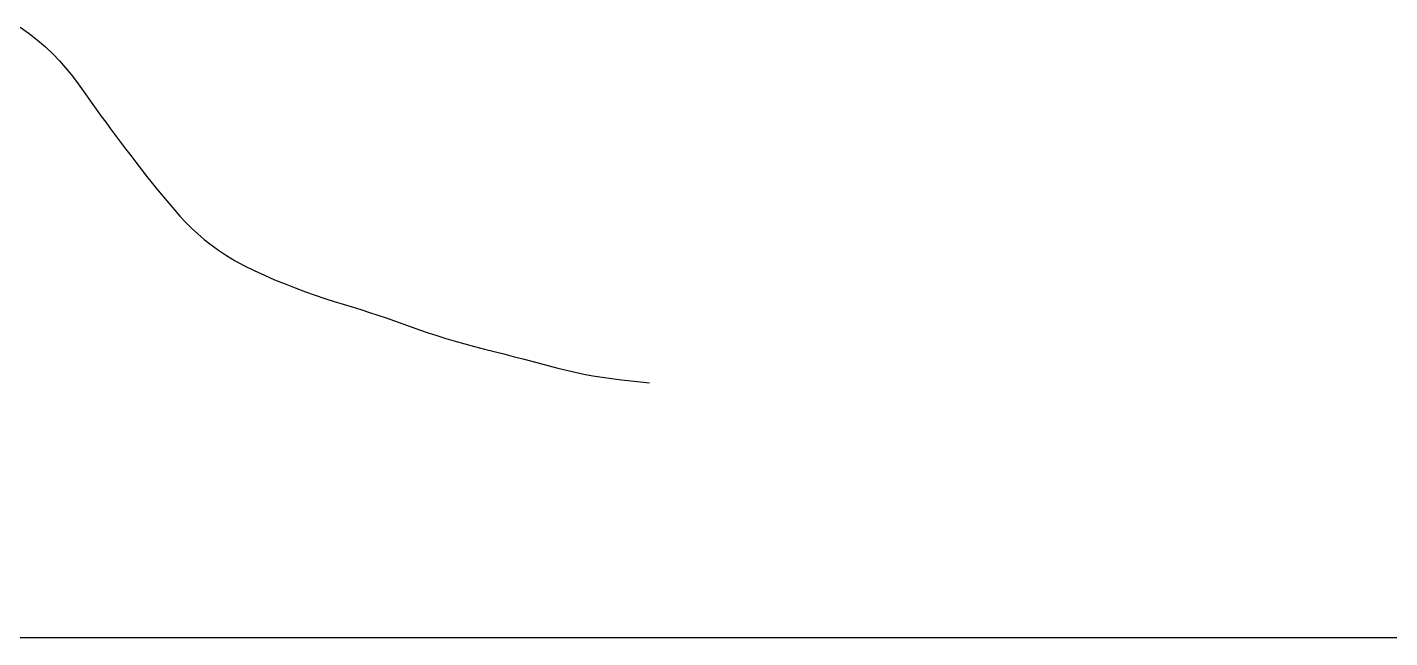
# Model space of a CAD drawing. Extents: x -51258 to 164715, y -112558 to 496610.
# Drawn here: x 113126 to 113874, y 9250 to 9585 of the extents above; entities that cross this region are included whole.
import ezdxf

# ---------------------------------------------------------------- set-up
doc = ezdxf.new("R2010")
doc.units = 0
doc.header["$LTSCALE"] = 1000
doc.layers.add('签名', color=7, linetype='Continuous', lineweight=13)

# ---------------------------------------------------------------- blocks, each defined once
blk = doc.blocks.new('RTGSREG')
blk.add_lwpolyline([(-11500, 3700), (-18500, 3700)])
blk = doc.blocks.new('罗毅签名')
at = {"layer": '签名', "color": 7, "lineweight": -3}
for p, q in [((10.001, -0.0839), (10.0188, -0.0967)), ((10.0188, -0.0967), (10.0357, -0.1099)), ((10.0357, -0.1099), (10.0515, -0.1233)), ((10.0515, -0.1233), (10.0659, -0.1369)), ((10.0659, -0.1369), (10.0792, -0.1507)), ((10.0792, -0.1507), (10.0914, -0.1646)), ((10.0914, -0.1646), (10.1027, -0.1785)), ((10.1027, -0.1785), (10.1134, -0.1924)), ((10.1134, -0.1924), (10.1235, -0.2063)), ((10.1235, -0.2063), (10.1333, -0.2201)), ((10.1333, -0.2201), (10.1428, -0.2337)), ((10.1428, -0.2337), (10.1524, -0.2471)), ((10.1524, -0.2471), (10.162, -0.2604)), ((10.162, -0.2604), (10.1716, -0.2736)), ((10.1716, -0.2736), (10.1814, -0.2867)), ((10.1814, -0.2867), (10.1912, -0.2999)), ((10.1912, -0.2999), (10.2011, -0.3131)), ((10.2011, -0.3131), (10.2112, -0.3264)), ((10.2112, -0.3264), (10.2215, -0.3398)), ((10.2215, -0.3398), (10.2319, -0.3534)), ((10.2319, -0.3534), (10.2426, -0.3672)), ((10.2426, -0.3672), (10.2533, -0.381)), ((10.2533, -0.381), (10.2642, -0.3947)), ((10.2642, -0.3947), (10.2752, -0.4084)), ((10.2752, -0.4084), (10.2863, -0.4219)), ((10.2863, -0.4219), (10.2974, -0.4351)), ((10.2974, -0.4351), (10.3086, -0.4481)), ((10.3086, -0.4481), (10.3198, -0.4606)), ((10.3198, -0.4606), (10.3311, -0.4728)), ((10.3311, -0.4728), (10.3428, -0.4846)), ((10.3428, -0.4846), (10.3551, -0.4961)), ((10.3551, -0.4961), (10.368, -0.5073)), ((10.368, -0.5073), (10.3818, -0.5182)), ((10.3818, -0.5182), (10.3967, -0.5289)), ((10.3967, -0.5289), (10.4127, -0.5393)), ((10.4127, -0.5393), (10.4301, -0.5496)), ((10.4301, -0.5496), (10.4486, -0.5596)), ((10.4486, -0.5596), (10.4681, -0.5693)), ((10.4681, -0.5693), (10.4882, -0.5786)), ((10.4882, -0.5786), (10.5086, -0.5876)), ((10.5086, -0.5876), (10.5293, -0.5961)), ((10.5293, -0.5961), (10.5498, -0.6041)), ((10.5498, -0.6041), (10.57, -0.6115)), ((10.57, -0.6115), (10.5896, -0.6184)), ((10.5896, -0.6184), (10.6087, -0.6248)), ((10.6087, -0.6248), (10.6273, -0.6308)), ((10.6273, -0.6308), (10.6454, -0.6364)), ((10.6454, -0.6364), (10.6631, -0.6419)), ((10.6631, -0.6419), (10.6805, -0.6473)), ((10.6805, -0.6473), (10.6976, -0.6527)), ((10.6976, -0.6527), (10.7145, -0.6582)), ((10.7145, -0.6582), (10.7311, -0.6639)), ((10.7311, -0.6639), (10.7477, -0.6697)), ((10.7477, -0.6697), (10.7642, -0.6756)), ((10.7642, -0.6756), (10.7809, -0.6816)), ((10.7809, -0.6816), (10.7977, -0.6875)), ((10.7977, -0.6875), (10.8149, -0.6934)), ((10.8149, -0.6934), (10.8324, -0.6992)), ((10.8324, -0.6992), (10.8505, -0.7049)), ((10.8505, -0.7049), (10.8691, -0.7104)), ((10.8691, -0.7104), (10.8881, -0.7157)), ((10.8881, -0.7157), (10.9075, -0.7208)), ((10.9075, -0.7208), (10.927, -0.7259)), ((10.927, -0.7259), (10.9465, -0.7308)), ((10.9465, -0.7308), (10.9658, -0.7356)), ((10.9658, -0.7356), (10.9848, -0.7405)), ((10.9848, -0.7405), (11.0035, -0.7452)), ((11.0035, -0.7452), (11.0215, -0.75)), ((11.0215, -0.75), (11.0391, -0.7547)), ((11.0391, -0.7547), (11.0564, -0.7593)), ((11.0564, -0.7593), (11.0736, -0.7638)), ((11.0736, -0.7638), (11.0907, -0.7681)), ((11.0907, -0.7681), (11.108, -0.7721)), ((11.108, -0.7721), (11.1256, -0.7758)), ((11.1256, -0.7758), (11.1437, -0.7792)), ((11.1437, -0.7792), (11.1623, -0.7822)), ((11.1623, -0.7822), (11.1813, -0.7849)), ((11.1813, -0.7849), (11.2004, -0.7872)), ((11.2004, -0.7872), (11.2195, -0.7894)), ((11.2195, -0.7894), (11.2384, -0.7914)), ((11.2384, -0.7914), (11.2568, -0.7934))]:
    blk.add_line(p, q, dxfattribs=at)

msp = doc.modelspace()

# ---------------------------------------------------------------- block references
at = {"xscale": 2.5, "yscale": 2.5, "zscale": 2.5}
msp.add_blockref('RTGSREG', (148500, 0), dxfattribs=at)
at = {"layer": '签名', "xscale": 275.0000000000003, "yscale": 275.0000000000003, "zscale": 275.0000000000003}
msp.add_blockref('罗毅签名', (110372.05, 9608.01), dxfattribs=at)

doc.saveas('drawing.dxf')
